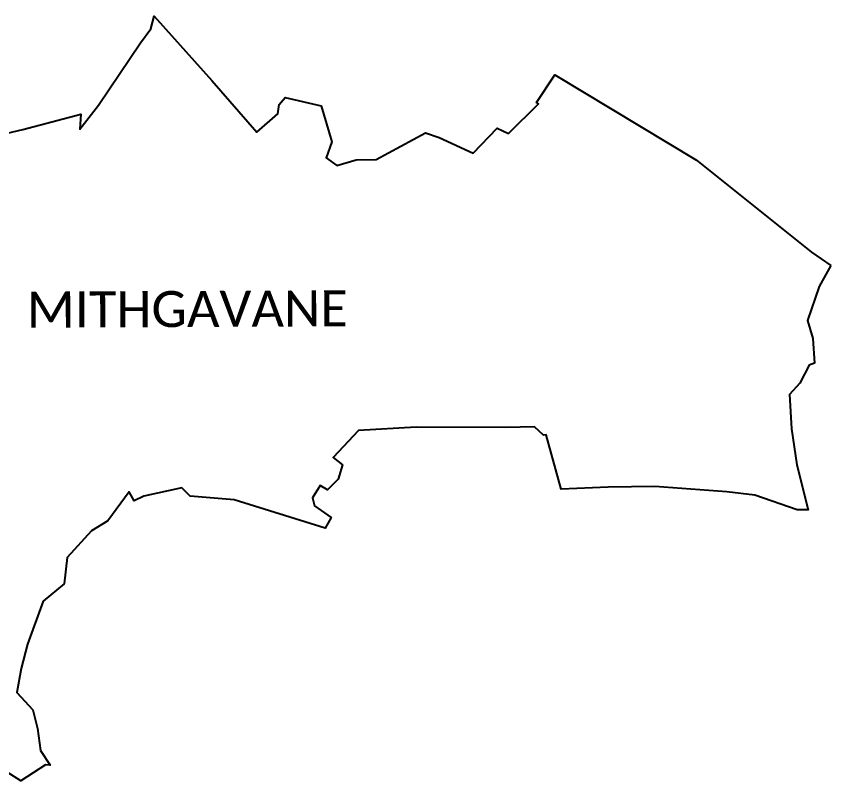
# Model space of a CAD drawing. Header units: metres. Extents: x 322831 to 329289, y 1832746 to 1836058.
# Drawn here: x 325769 to 329289, y 1832753 to 1836058 of the extents above; entities that cross this region are included whole.
import ezdxf

# ---------------------------------------------------------------- set-up
doc = ezdxf.new("R2010")
doc.units = ezdxf.units.M
doc.layers.add('village', color=3, linetype='Continuous')
doc.layers.add('VILLAGE NAME', color=250, linetype='Continuous')
doc.styles.get("Standard").update_dxf_attribs({"font": 'simplex.shx'})

msp = doc.modelspace()

# ---------------------------------------------------------------- linework, layer by layer
at = {"layer": 'village', "color": 6}
for points in [[(325661.1, 1835537.5, 0), (325797.3, 1835568.3, 0), (326047.8, 1835634.2, 0), (326044.1, 1835570.7, 0), (326124.4, 1835673.4, 0), (326305.6, 1835943.9, 0), (326350.2, 1836004, 0), (326365.5, 1836058.1, 0), (326614.2, 1835780.8, 0), (326808.5, 1835557.3, 0), (326899.7, 1835636.3, 0), (326905.5, 1835677.1, 0), (326930.9, 1835706.8, 0), (327087.1, 1835670.3, 0), (327132.6, 1835514.6, 0), (327108.3, 1835445.9, 0), (327154.9, 1835413.6, 0), (327237.6, 1835437.7, 0), (327324.8, 1835439.3, 0), (327537.1, 1835554.8, 0), (327596.6, 1835534.3, 0), (327743.9, 1835466.1, 0), (327847.3, 1835573.9, 0), (327896.3, 1835551.6, 0), (328025.6, 1835679.4, 0), (328017.5, 1835685.3, 0), (328095.9, 1835804.8, 0), (328708.2, 1835435.5, 0), (329205.4, 1835037.7, 0), (329288.9, 1834980.7, 0)], [(329288.9, 1834980.7, 0), (329239.6, 1834889.4, 0), (329188.9, 1834742.3, 0), (329211.4, 1834664.6, 0), (329218.5, 1834558.1, 0), (329195.5, 1834548.9, 0), (329156, 1834471.2, 0), (329110.6, 1834422.6, 0), (329119.4, 1834275, 0), (329143.2, 1834118.9, 0), (329191.3, 1833924.6, 0), (329143.8, 1833924, 0), (328960.8, 1833987.8, 0), (328839.4, 1834001.3, 0), (328529.4, 1834024.9, 0), (328326.9, 1834021.6, 0), (328123.4, 1834013.4, 0), (328059.6, 1834248.2, 0), (328048.2, 1834247.4, 0), (328008.6, 1834283.7, 0), (327884.9, 1834279.6, 0), (327497.1, 1834281.5, 0), (327248.6, 1834267, 0), (327137.8, 1834149.7, 0), (327178.7, 1834119.2, 0), (327160.4, 1834056.5, 0), (327113.4, 1834010.8, 0), (327082.7, 1834029.3, 0), (327049.9, 1833975.7, 0), (327058, 1833941.8, 0), (327129.2, 1833891, 0), (327104.5, 1833845.4, 0), (326710, 1833966.8, 0), (326521, 1833982.6, 0), (326484.2, 1834019.3, 0), (326320.6, 1833983.2, 0), (326278.9, 1833963.5, 0), (326257, 1834002, 0), (326164.4, 1833877.1, 0), (326093.8, 1833832.8, 0), (325988.2, 1833718.4, 0), (325975.3, 1833604.5, 0), (325885.6, 1833528.8, 0), (325817.3, 1833343.8, 0), (325790.4, 1833238.8, 0), (325771.9, 1833135, 0), (325839.8, 1833060, 0), (325860.8, 1832978, 0), (325872.9, 1832883.2, 0), (325915.6, 1832820.8, 0), (325895.2, 1832821.3, 0), (325788.9, 1832752.9, 0), (325729.5, 1832790.3, 0)]]:
    msp.add_polyline3d(points, dxfattribs=at)

# ---------------------------------------------------------------- texts
at = {"layer": 'VILLAGE NAME', "insert": (325813.7, 1834867.6), "char_height": 155.989, "attachment_point": 1, "rotation": 0.2435}
msp.add_mtext_dynamic_manual_height_columns('{\\fCalibri|b0|i0|c0|p34;MITHGAVANE}', width=2768.158, gutter_width=779.9, heights=[0], dxfattribs=at)

doc.saveas('drawing.dxf')
